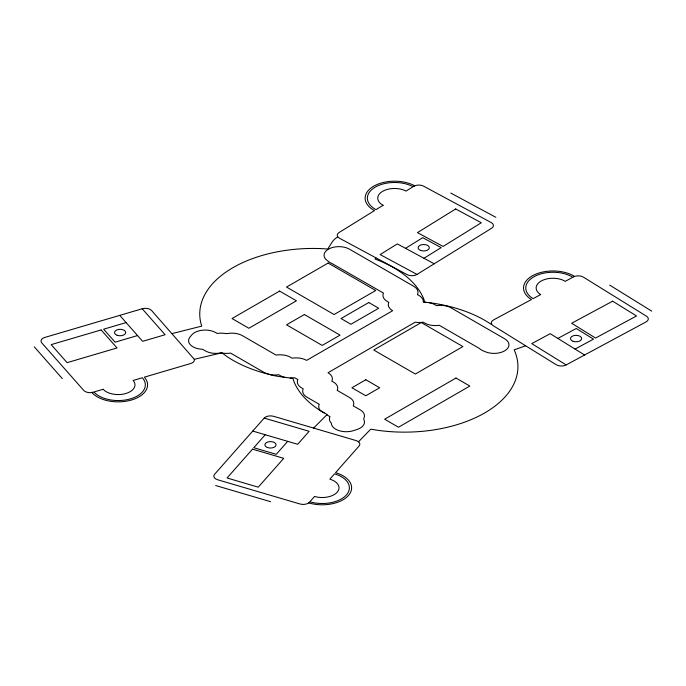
<?xml version="1.0" encoding="UTF-8"?>
<svg xmlns="http://www.w3.org/2000/svg" width="686" height="686" viewBox="0 0 686 686"><rect width="100%" height="100%" fill="white"/><g stroke="black" fill="none" stroke-linecap="round" stroke-linejoin="round"><path stroke-width="1.03" d="M375.885 257.816L375.088 259.068L379.975 260.954A113.507 65.53 0 0 1 423.631 298.676L424.84 302.183L430.919 302.886A113.507 65.53 0 0 1 490.73 324.049L491.562 324.032M264.196 418.091L214.572 474.318A7.006 4.047 0 0 0 217.634 479.754L300.039 503.996A7.006 4.047 0 0 0 309.463 502.229L308.829 502.949A29.429 16.987 0 0 0 348.411 495.524A29.429 16.987 0 0 0 335.548 472.671L359.087 446.003A7.006 4.047 0 0 0 356.025 440.558L273.62 416.316A7.006 4.047 0 0 0 264.196 418.091L309.146 431.314L297.698 444.288L252.748 431.065M265.233 434.735L253.777 447.709L276.252 454.321L287.708 441.347M313.605 428.081L327.128 414.533L320.473 410.64A14.852 8.575 0 0 1 319.007 404.929L319.282 404.303L307.019 397.22A14.852 8.575 0 0 1 302.955 389.485L303.229 388.851L301.669 387.95A14.852 8.575 0 0 1 297.604 380.216L297.878 379.59L294.757 377.789L290.195 378.089M405.52 248.332L422.722 237.682L441.167 247.612L423.965 258.262M417.011 274.434L491.562 228.275A7.006 4.047 0 0 0 491.21 222.564L423.571 186.146A7.006 4.047 0 0 0 413.667 186.343L414.627 185.752A29.429 16.987 0 0 0 373.03 186.592A29.429 16.987 0 0 0 374.487 210.602L339.124 232.494A7.006 4.047 0 0 0 339.467 238.214L407.107 274.632A7.006 4.047 0 0 0 417.011 274.434L380.121 254.566L397.323 243.916L434.212 263.776M557.838 338.43L576.291 328.5L593.493 339.15L575.04 349.08M566.156 364.926L646.092 321.888A7.006 4.047 0 0 0 646.435 316.169L583.357 277.118A7.006 4.047 0 0 0 573.462 276.921L574.482 276.364A29.429 16.987 0 0 0 532.893 275.532A29.429 16.987 0 0 0 531.436 299.542L493.517 319.959A7.006 4.047 0 0 0 493.174 325.679L556.252 364.729A7.006 4.047 0 0 0 566.156 364.926L531.744 343.626L550.198 333.696L584.601 354.996M525.648 345.787L514.097 349.877L514.792 351.309A113.507 65.53 0 0 1 377.926 430.328L370.757 429.162L358.512 441.784M142.216 308.769L44.83 337.426A7.006 4.047 0 0 0 41.769 342.863L83.752 390.437A7.006 4.047 0 0 0 93.176 392.212L91.933 392.572A29.429 16.987 0 0 0 131.515 399.998A29.429 16.987 0 0 0 144.369 377.146L190.571 363.554A7.006 4.047 0 0 0 194.31 359.318L151.64 310.544A7.006 4.047 0 0 0 142.216 308.769L165.12 334.725L142.645 341.336L119.741 315.38M126.104 322.591L103.629 329.203L115.085 342.177L137.56 335.565M172.014 333.619L201.795 326.099L201.152 324.229A113.507 65.53 0 0 1 322.163 248.641L327.728 249.027L332.195 242.021A25.228 14.56 0 0 1 337.323 237.167L337.666 236.636M425.8 302.294L423.279 302.294L423.339 301.566A14.852 8.575 0 0 0 418.992 295.503L417.431 294.603L417.705 293.977A14.852 8.575 0 0 0 413.641 286.234L349.431 249.164A14.852 8.575 0 0 0 329.211 248.744A14.852 8.575 0 0 0 327.016 260.354L328.671 261.632A14.852 8.575 0 0 0 331.758 263.407L383.491 293.085L383.217 293.719A14.852 8.575 0 0 0 387.281 301.454L388.842 302.355L388.568 302.989A14.852 8.575 0 0 0 392.632 310.724L306.625 360.382A14.852 8.575 0 0 0 293.222 358.032L292.133 358.186L290.572 357.286A14.852 8.575 0 0 0 277.17 354.945L276.081 355.099L242.415 335.668A14.852 8.575 0 0 0 227.598 333.525L225.523 333.525A14.852 8.575 0 0 0 218.311 333.319L217.222 333.473L215.661 332.573A14.852 8.575 0 0 0 191.771 334.914L190.048 336.989A14.852 8.575 0 0 0 201.144 349.183L202.559 349.268L205.354 350.88A14.852 8.575 0 0 0 220.172 353.024L221.578 352.887M270.498 374.659L271.819 374.856A14.852 8.575 0 0 0 277.616 374.856L278.705 374.693L280.265 375.594A14.852 8.575 0 0 0 283.764 377.094L284.801 377.377M429.033 302.672L430.225 302.912A14.852 8.575 0 0 1 435.044 304.773L436.596 305.673L437.694 305.519A14.852 8.575 0 0 1 451.096 307.86L504.604 338.755A14.852 8.575 0 0 1 505.402 350.383A14.852 8.575 0 0 1 485.396 351.772A40.234 23.23 0 0 1 482.224 350.392A14.818 8.558 0 0 1 479.428 348.479L439.229 325.267L438.14 325.43A14.852 8.575 0 0 1 424.737 323.08L423.176 322.18L422.087 322.334A14.852 8.575 0 0 1 416.291 322.334L415.193 322.18L328.028 372.738A14.852 8.575 0 0 1 332.093 380.473L331.818 381.107L333.379 382.008A14.852 8.575 0 0 1 337.443 389.742L337.169 390.368L349.431 397.451A14.852 8.575 0 0 1 353.496 405.186L353.221 405.82L360.133 409.808A14.852 8.575 0 0 1 363.837 418.357L363.82 419.515A14.852 8.575 0 0 1 356.9 429.53L353.496 430.628A14.852 8.575 0 0 1 331.381 423.331L331.175 423.005A14.852 8.575 0 0 1 329.709 417.285L329.983 416.659L326.828 414.833M222.118 352.998L222.247 353.024A14.852 8.575 0 0 0 229.458 353.23L230.547 353.076L264.213 372.507C273.122 376.528 283.292 376.914 292.845 378.398L294.054 381.905A113.507 65.53 0 0 0 324.161 412.946M215.678 485.534L270.618 501.698M450.762 193.04L495.849 217.316M609.648 285.093L651.7 311.127M34.3 346.876L62.289 378.595M194.31 359.318L221.87 352.818L226.946 356.531A113.507 65.53 0 0 0 269.821 374.522M252.508 449.15L227.057 477.988L258.27 487.171L283.721 458.334L252.508 449.15M314.557 496.467L309.849 501.8A27.183 15.692 0 0 0 346.413 494.94A27.183 15.692 0 0 0 334.536 473.829L329.829 479.162A16.816 9.707 0 0 1 337.178 492.222A16.816 9.707 0 0 1 314.557 496.467M383.088 205.277L376.014 209.659A27.183 15.692 0 0 1 374.676 187.475A27.183 15.692 0 0 1 413.092 186.695L406.026 191.077A16.816 9.707 0 0 0 382.256 191.557A16.816 9.707 0 0 0 383.088 205.277M455.684 208.964L417.457 232.631L443.079 246.428L481.306 222.761L455.684 208.964M279.588 291.078L232.031 318.536L248.872 328.268L296.438 300.802L279.588 291.078M328.14 263.047L286.525 287.074L334.091 314.531L375.705 290.504L328.14 263.047M304.361 314.531L286.525 324.83L322.197 345.427L340.033 335.128L304.361 314.531M368.768 302.517L341.028 318.536L350.932 324.264L378.681 308.246L368.768 302.517M421.29 322.54L373.724 350.006L415.339 374.033L462.904 346.576L421.29 322.54M365.801 379.752L351.927 387.762L365.801 395.771L379.667 387.762L365.801 379.752M455.967 378.037L384.623 419.223L398.497 427.232L469.841 386.046L455.967 378.037M540.662 294.577L533.082 298.659A27.183 15.692 0 0 1 534.42 276.475A27.183 15.692 0 0 1 572.844 277.247L565.255 281.337A16.816 9.707 0 0 0 541.494 280.857A16.816 9.707 0 0 0 540.662 294.577M612.641 301.18L571.644 323.252L595.542 338.044L636.531 315.972L612.641 301.18M101.134 329.94L51.193 344.629L67.099 362.654L117.04 347.956L101.134 329.94M103.166 389.271L93.931 391.989A27.183 15.692 0 0 0 130.494 398.849A27.183 15.692 0 0 0 142.371 377.737L133.135 380.456A16.816 9.707 0 0 1 125.787 393.515A16.816 9.707 0 0 1 103.166 389.271M267.317 447.486A5.608 3.233 0 0 0 276.072 445.068A5.608 3.233 0 0 0 268.072 441.895A5.608 3.233 0 0 0 267.317 447.486M117.195 335.3A5.608 3.233 0 0 0 125.701 332.599A5.608 3.233 0 0 0 117.392 329.7A5.608 3.233 0 0 0 117.195 335.3M573.102 341.311A5.608 3.233 0 0 0 581.677 338.678A5.608 3.233 0 0 0 573.445 335.711A5.608 3.233 0 0 0 573.102 341.311M420.621 250.433A5.608 3.233 0 0 0 429.325 247.938A5.608 3.233 0 0 0 421.238 244.833A5.608 3.233 0 0 0 420.621 250.433"/></g></svg>
